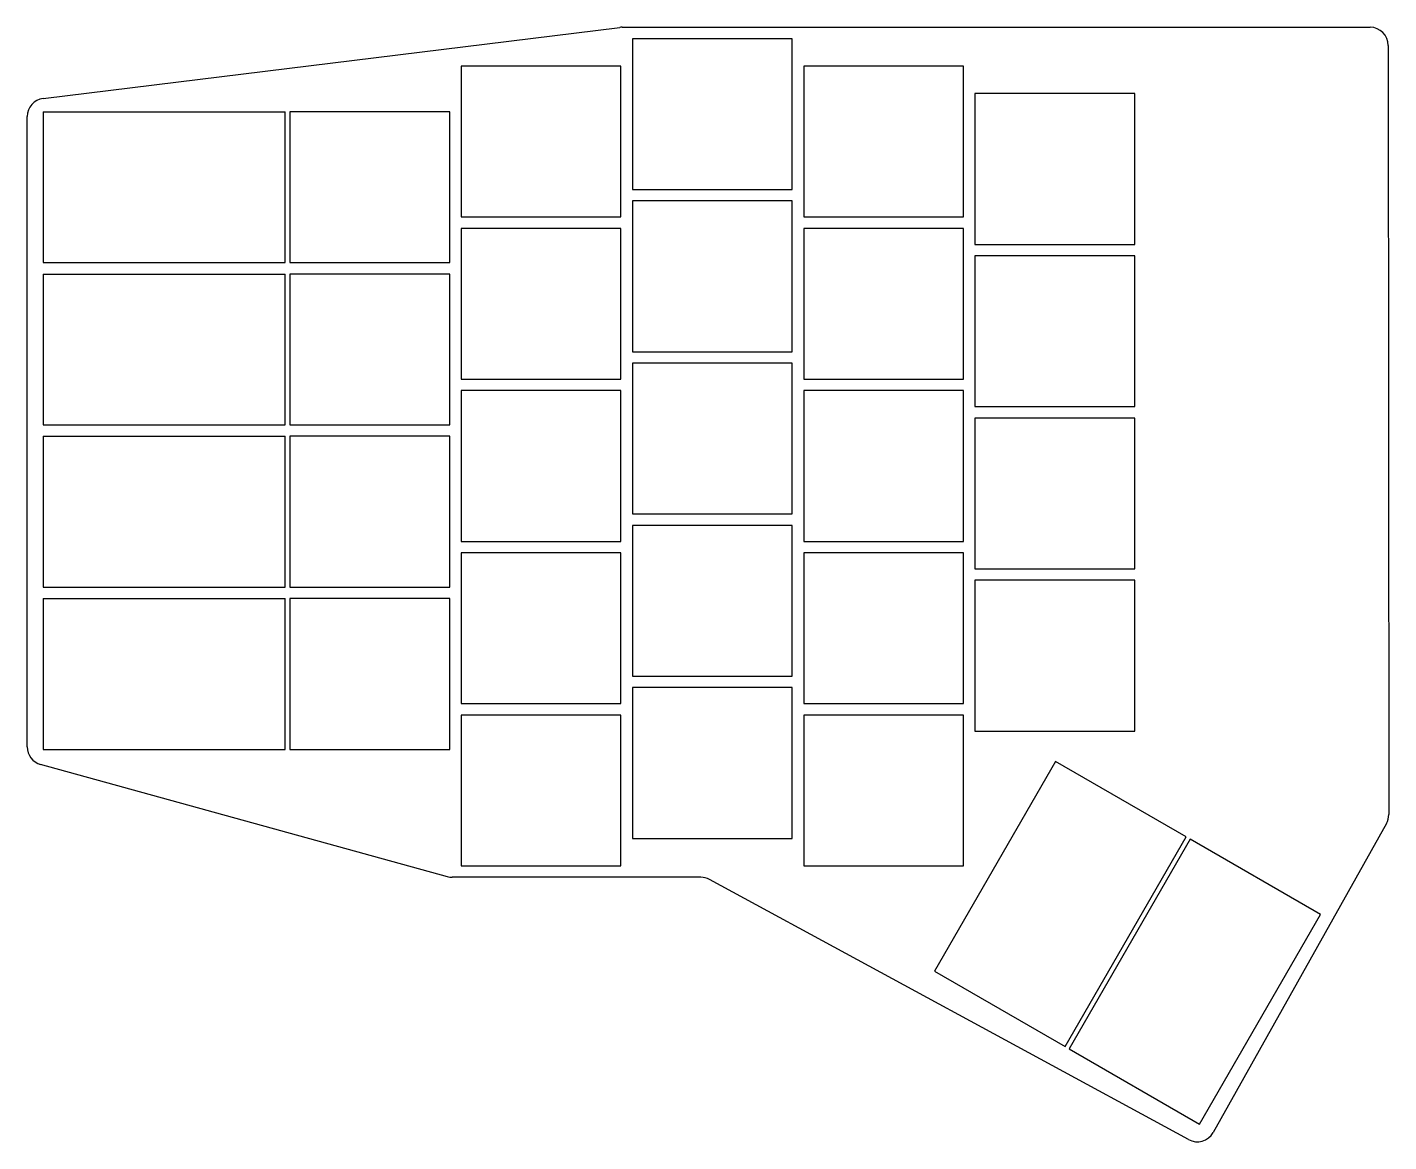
# Model space of a CAD drawing. Header units: millimetres. Extents: x 25 to 174, y -143 to -22.
import ezdxf

# ---------------------------------------------------------------- set-up
doc = ezdxf.new("R2010")
doc.units = ezdxf.units.MM

msp = doc.modelspace()

# ---------------------------------------------------------------- linework, layer by layer
for p, q in [((26.76, -29.28), (89.88, -21.51)), ((90.12, -21.5), (172, -21.5)), ((108.75, -22.75), (91.25, -22.75)), ((91.25, -22.75), (91.25, -39.25)), ((108.75, -39.25), (108.75, -22.75)), ((174, -23.5), (174.05, -107.63)), ((90, -25.75), (72.5, -25.75)), ((72.5, -25.75), (72.5, -42.25)), ((90, -42.25), (90, -25.75)), ((127.5, -25.75), (110, -25.75)), ((110, -25.75), (110, -42.25)), ((127.5, -42.25), (127.5, -25.75)), ((146.25, -28.75), (128.75, -28.75)), ((128.75, -28.75), (128.75, -45.25)), ((146.25, -45.25), (146.25, -28.75)), ((25, -100.23), (25, -31.27)), ((26.75, -30.75), (53.25, -30.75)), ((26.75, -30.75), (26.75, -47.25)), ((53.25, -47.25), (53.25, -30.75)), ((71.25, -30.75), (53.75, -30.75)), ((53.75, -30.75), (53.75, -47.25)), ((71.25, -47.25), (71.25, -30.75)), ((91.25, -39.25), (108.75, -39.25)), ((108.75, -40.5), (91.25, -40.5)), ((91.25, -40.5), (91.25, -57)), ((108.75, -57), (108.75, -40.5)), ((72.5, -42.25), (90, -42.25)), ((110, -42.25), (127.5, -42.25)), ((90, -43.5), (72.5, -43.5)), ((72.5, -43.5), (72.5, -60)), ((90, -60), (90, -43.5)), ((127.5, -43.5), (110, -43.5)), ((110, -43.5), (110, -60)), ((127.5, -60), (127.5, -43.5)), ((128.75, -45.25), (146.25, -45.25)), ((26.75, -47.25), (53.25, -47.25)), ((53.75, -47.25), (71.25, -47.25)), ((146.25, -46.5), (128.75, -46.5)), ((128.75, -46.5), (128.75, -63)), ((146.25, -63), (146.25, -46.5)), ((26.75, -48.5), (53.25, -48.5)), ((26.75, -48.5), (26.75, -65)), ((53.25, -65), (53.25, -48.5)), ((71.25, -48.5), (53.75, -48.5)), ((53.75, -48.5), (53.75, -65)), ((71.25, -65), (71.25, -48.5)), ((91.25, -57), (108.75, -57)), ((108.75, -58.25), (91.25, -58.25)), ((91.25, -58.25), (91.25, -74.75)), ((108.75, -74.75), (108.75, -58.25)), ((72.5, -60), (90, -60)), ((110, -60), (127.5, -60)), ((90, -61.25), (72.5, -61.25)), ((72.5, -61.25), (72.5, -77.75)), ((90, -77.75), (90, -61.25)), ((127.5, -61.25), (110, -61.25)), ((110, -61.25), (110, -77.75)), ((127.5, -77.75), (127.5, -61.25)), ((128.75, -63), (146.25, -63)), ((26.75, -65), (53.25, -65)), ((53.75, -65), (71.25, -65)), ((146.25, -64.25), (128.75, -64.25)), ((128.75, -64.25), (128.75, -80.75)), ((146.25, -80.75), (146.25, -64.25)), ((26.75, -66.25), (53.25, -66.25)), ((26.75, -66.25), (26.75, -82.75)), ((53.25, -82.75), (53.25, -66.25)), ((71.25, -66.25), (53.75, -66.25)), ((53.75, -66.25), (53.75, -82.75)), ((71.25, -82.75), (71.25, -66.25)), ((91.25, -74.75), (108.75, -74.75)), ((108.75, -76), (91.25, -76)), ((91.25, -76), (91.25, -92.5)), ((108.75, -92.5), (108.75, -76)), ((72.5, -77.75), (90, -77.75)), ((110, -77.75), (127.5, -77.75)), ((90, -79), (72.5, -79)), ((72.5, -79), (72.5, -95.5)), ((90, -95.5), (90, -79)), ((127.5, -79), (110, -79)), ((110, -79), (110, -95.5)), ((127.5, -95.5), (127.5, -79)), ((128.75, -80.75), (146.25, -80.75)), ((26.75, -82.75), (53.25, -82.75)), ((53.75, -82.75), (71.25, -82.75)), ((146.25, -82), (128.75, -82)), ((128.75, -82), (128.75, -98.5)), ((146.25, -98.5), (146.25, -82)), ((26.75, -84), (53.25, -84)), ((26.75, -84), (26.75, -100.5)), ((53.25, -100.5), (53.25, -84)), ((71.25, -84), (53.75, -84)), ((53.75, -84), (53.75, -100.5)), ((71.25, -100.5), (71.25, -84)), ((91.25, -92.5), (108.75, -92.5)), ((108.75, -93.75), (91.25, -93.75)), ((91.25, -93.75), (91.25, -110.25)), ((108.75, -110.25), (108.75, -93.75)), ((72.5, -95.5), (90, -95.5)), ((90, -96.75), (72.5, -96.75)), ((72.5, -96.75), (72.5, -113.25)), ((90, -113.25), (90, -96.75)), ((110, -95.5), (127.5, -95.5)), ((127.5, -96.75), (110, -96.75)), ((110, -96.75), (110, -113.25)), ((127.5, -113.25), (127.5, -96.75)), ((128.75, -98.5), (146.25, -98.5)), ((26.75, -100.5), (53.25, -100.5)), ((53.75, -100.5), (71.25, -100.5)), ((70.99, -114.43), (26.47, -102.15)), ((137.58, -101.82), (124.33, -124.77)), ((151.87, -110.07), (137.58, -101.82)), ((173.8, -108.61), (154.83, -142.41)), ((91.25, -110.25), (108.75, -110.25)), ((138.62, -133.02), (151.87, -110.07)), ((152.31, -110.32), (139.06, -133.27)), ((166.59, -118.57), (152.31, -110.32)), ((72.5, -113.25), (90, -113.25)), ((110, -113.25), (127.5, -113.25)), ((98.74, -114.5), (71.52, -114.5)), ((152.13, -143.19), (99.7, -114.74)), ((153.34, -141.52), (166.59, -118.57)), ((124.33, -124.77), (138.62, -133.02)), ((139.06, -133.27), (153.34, -141.52))]:
    msp.add_line(p, q)
for centre, start, end in [((90.12, -23.5), 90, 97.0165), ((172, -23.5), 0.0345, 90), ((27, -31.27), 97.0165, 180), ((27, -100.23), 180, 254.5878), ((172.05, -107.63), 330.6945, 0.0345), ((71.52, -112.5), 254.5878, 270), ((98.74, -116.5), 61.5191, 90), ((153.08, -141.43), 241.5191, 330.6945)]:
    msp.add_arc(centre, 2, start, end)

doc.saveas('drawing.dxf')
